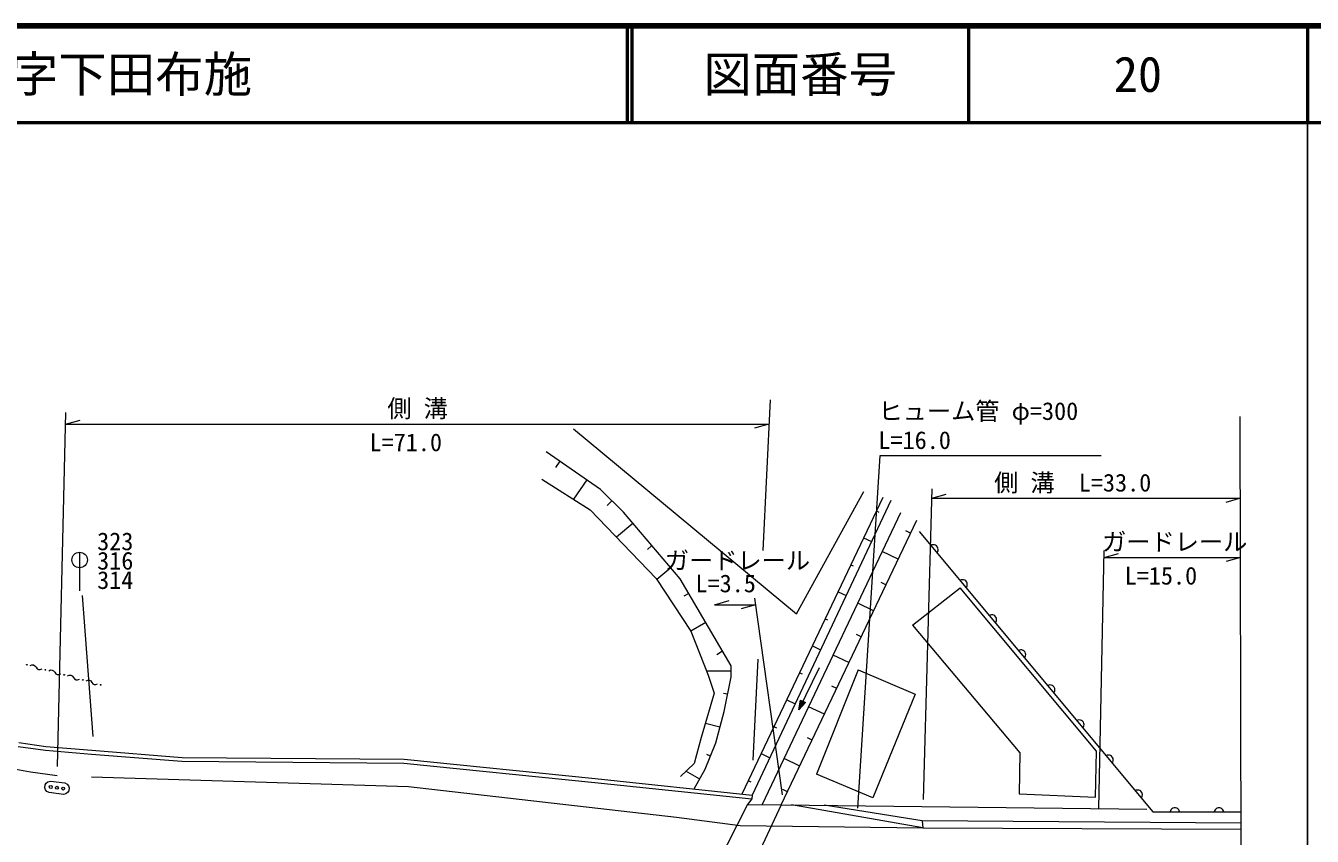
# Model space of a CAD drawing. Units: millimetres, scale not verified. Extents: x 40000 to 680000, y 20000 to 380000.
# Drawn here: x 446660 to 579500, y 296336 to 380000 of the extents above; entities that cross this region are included whole.
import ezdxf
from ezdxf.enums import TextEntityAlignment as Align

# ---------------------------------------------------------------- set-up
doc = ezdxf.new("R2010")
doc.units = ezdxf.units.MM
doc.header["$LTSCALE"] = 1000
for name, color, linetype, lineweight in [('M-BGD', 7, 'Continuous', 13), ('M-BMK-OTRS', 5, 'Continuous', 13), ('M-STR-HTXT', 7, 'Continuous', 13), ('M-STR-STR1', 1, 'Continuous', 13), ('M-STR-STRC', 7, 'Continuous', 13), ('M-TTL', 2, 'Continuous', 140), ('M-TTL-BAND', 7, 'Continuous', 25), ('M-TTL-LINE', 7, 'Continuous', 50)]:
    doc.layers.add(name, color=color, linetype=linetype, lineweight=lineweight)
doc.layers.add('M-TTL-TXT', color=7, linetype='Continuous')
doc.styles.add('ＭＳ ゴシック', font='')
doc.styles.get('ＭＳ ゴシック').set_extended_font_data('MS Gothic')

msp = doc.modelspace()

# ---------------------------------------------------------------- linework, layer by layer
at = {"layer": 'M-BGD'}
for p, q in [((503207, 338383), (526238, 319301)), ((506003, 332145), (500411, 336017)), ((501809, 335049), (501370, 334414)), ((499933, 333192), (504952, 330037)), ((504605, 333113), (503227, 331122)), ((508369, 329779), (506003, 332145)), ((507186, 330962), (506708, 330484)), ((535163, 331308), (520609, 300693)), ((535992, 330996), (521661, 300582)), ((526238, 319301), (533192, 331920)), ((504952, 330037), (511764, 322939)), ((514249, 322896), (508369, 329779)), ((536985, 329713), (522715, 299605)), ((534501, 329917), (534742, 329802)), ((509349, 328632), (507674, 327201)), ((524672, 299581), (538657, 328953)), ((533178, 327133), (533990, 326747)), ((538022, 327617), (537525, 327854)), ((538926, 327787), (563034, 298848)), ((511309, 326337), (510846, 325942)), ((536750, 324947), (535099, 325734)), ((540231, 326409), (540113, 326363)), ((540346, 326427), (540231, 326409)), ((540487, 326414), (540346, 326427)), ((540597, 326376), (540487, 326414)), ((540705, 326309), (540597, 326376)), ((540807, 326186), (540705, 326309)), ((540753, 325595), (540820, 325702)), ((540853, 326068), (540807, 326186)), ((540820, 325702), (540858, 325812)), ((540871, 325953), (540853, 326068)), ((540858, 325812), (540871, 325953)), ((531855, 324350), (532102, 324233)), ((511764, 322939), (515349, 317490)), ((513269, 324043), (511840, 322823)), ((519483, 313933), (514249, 322896)), ((543359, 322809), (543244, 322792)), ((543500, 322797), (543359, 322809)), ((530532, 321567), (531363, 321172)), ((535479, 322277), (534985, 322513)), ((538208, 318117), (543137, 321971)), ((543244, 322792), (543126, 322745)), ((557208, 305122), (543137, 321971)), ((543610, 322758), (543500, 322797)), ((543718, 322692), (543610, 322758)), ((543820, 322569), (543718, 322692)), ((543767, 321977), (543833, 322085)), ((543866, 322451), (543820, 322569)), ((543833, 322085), (543872, 322195)), ((543884, 322336), (543866, 322451)), ((543872, 322195), (543884, 322336)), ((515121, 321402), (514613, 321105)), ((534208, 319607), (532565, 320389)), ((546258, 319174), (546140, 319128)), ((546373, 319192), (546258, 319174)), ((546514, 319179), (546373, 319192)), ((546624, 319141), (546514, 319179)), ((546731, 319074), (546624, 319141)), ((546834, 318951), (546731, 319074)), ((546880, 318833), (546834, 318951)), ((546898, 318718), (546880, 318833)), ((516866, 318414), (515330, 317518)), ((515349, 317490), (517141, 312973)), ((529209, 318784), (529461, 318664)), ((538208, 318117), (549321, 304943)), ((546780, 318360), (546847, 318467)), ((546847, 318467), (546885, 318577)), ((546885, 318577), (546898, 318718)), ((532936, 316937), (532445, 317171)), ((518610, 315427), (518015, 315079)), ((527886, 316001), (528736, 315596)), ((531665, 314267), (530032, 315044)), ((549271, 315557), (549153, 315511)), ((549386, 315575), (549271, 315557)), ((549527, 315562), (549386, 315575)), ((549637, 315523), (549527, 315562)), ((549745, 315457), (549637, 315523)), ((549847, 315334), (549745, 315457)), ((549793, 314742), (549860, 314850)), ((549893, 315216), (549847, 315334)), ((549860, 314850), (549898, 314960)), ((549911, 315101), (549893, 315216)), ((549898, 314960), (549911, 315101)), ((447107, 313951), (447293, 314025)), ((447293, 314025), (447458, 314022)), ((447458, 314022), (447602, 313941)), ((447602, 313941), (447725, 313784)), ((447725, 313784), (447848, 313626)), ((447848, 313626), (447992, 313545)), ((447992, 313545), (448156, 313542)), ((448156, 313542), (448342, 313616)), ((519483, 312786), (519483, 313933)), ((526471, 309371), (528622, 313745)), ((532611, 313509), (528309, 302754)), ((532611, 313509), (538490, 310999)), ((449037, 313427), (449223, 313500)), ((449223, 313500), (449388, 313497)), ((449388, 313497), (449532, 313416)), ((449532, 313416), (449655, 313259)), ((449655, 313259), (449778, 313101)), ((449778, 313101), (449921, 313020)), ((449921, 313020), (450086, 313017)), ((450086, 313017), (450272, 313091)), ((450967, 312902), (451153, 312976)), ((451153, 312976), (451318, 312972)), ((451318, 312972), (451462, 312892)), ((451462, 312892), (451585, 312734)), ((451585, 312734), (451708, 312576)), ((451708, 312576), (451851, 312495)), ((451851, 312495), (452016, 312492)), ((452016, 312492), (452202, 312566)), ((452897, 312377), (453074, 312447)), ((453074, 312447), (453230, 312444)), ((453230, 312444), (453367, 312367)), ((453367, 312367), (453484, 312217)), ((453484, 312217), (453600, 312068)), ((519483, 313360), (516988, 313360)), ((517141, 312973), (517752, 311105)), ((518766, 309201), (519483, 312786)), ((526563, 313217), (526821, 313095)), ((453600, 312068), (453737, 311991)), ((453737, 311991), (453894, 311988)), ((453894, 311988), (454070, 312058)), ((517752, 311105), (516408, 306534)), ((519124, 310994), (518696, 311079)), ((530393, 311597), (529905, 311829)), ((538490, 310999), (534117, 300316)), ((552285, 311939), (552167, 311893)), ((552400, 311957), (552285, 311939)), ((552541, 311944), (552400, 311957)), ((552651, 311906), (552541, 311944)), ((552758, 311839), (552651, 311906)), ((552861, 311716), (552758, 311839)), ((552807, 311125), (552873, 311232)), ((552907, 311599), (552861, 311716)), ((552873, 311232), (552912, 311343)), ((552925, 311483), (552907, 311599)), ((552912, 311343), (552925, 311483)), ((525240, 310434), (526109, 310021)), ((526471, 309371), (526661, 310392)), ((527164, 310145), (526471, 309371)), ((526595, 309622), (526715, 310321)), ((527074, 310144), (526595, 309622)), ((526661, 310392), (527164, 310145)), ((526665, 309766), (526770, 310250)), ((526985, 310144), (526665, 309766)), ((526715, 310321), (527074, 310144)), ((526770, 310250), (526985, 310144)), ((526771, 309981), (526824, 310178)), ((526895, 310143), (526771, 309981)), ((526824, 310178), (526895, 310143)), ((529122, 308927), (527499, 309700)), ((517905, 305975), (518766, 309201)), ((555298, 308322), (555180, 308276)), ((555413, 308340), (555298, 308322)), ((555554, 308327), (555413, 308340)), ((555664, 308289), (555554, 308327)), ((555772, 308222), (555664, 308289)), ((555874, 308099), (555772, 308222)), ((518336, 307588), (516865, 307980)), ((523916, 307651), (524180, 307526)), ((555820, 307508), (555887, 307615)), ((555920, 307981), (555874, 308099)), ((555887, 307615), (555925, 307725)), ((555938, 307866), (555920, 307981)), ((555925, 307725), (555938, 307866)), ((445886, 305614), (448697, 305213)), ((445962, 306007), (448742, 305610)), ((448742, 305610), (453490, 305210)), ((516408, 306534), (515691, 303846)), ((516830, 303250), (517905, 305975)), ((527851, 306257), (527365, 306488)), ((448697, 305213), (453457, 304811)), ((453457, 304811), (462786, 304077)), ((453490, 305210), (462803, 304477)), ((462803, 304477), (485723, 304280)), ((485723, 304280), (505463, 302295)), ((517368, 304612), (516974, 304768)), ((522593, 304868), (523482, 304445)), ((526579, 303587), (524966, 304355)), ((549321, 304943), (549232, 300730)), ((557119, 300372), (557208, 305122)), ((558311, 304705), (558194, 304658)), ((558427, 304722), (558311, 304705)), ((558568, 304710), (558427, 304722)), ((558678, 304671), (558568, 304710)), ((558785, 304605), (558678, 304671)), ((558888, 304482), (558785, 304605)), ((558934, 304364), (558888, 304482)), ((558952, 304249), (558934, 304364)), ((558939, 304108), (558952, 304249)), ((462786, 304077), (485702, 303880)), ((485702, 303880), (505422, 301897)), ((515691, 303846), (514257, 302501)), ((516247, 302233), (514834, 303042)), ((515665, 301216), (516830, 303250)), ((558834, 303890), (558900, 303998)), ((558900, 303998), (558939, 304108)), ((448624, 301347), (448661, 301645)), ((448661, 301645), (448785, 301831)), ((448785, 301831), (448952, 301961)), ((448952, 301961), (449213, 302029)), ((449213, 302029), (450701, 301843)), ((450701, 301843), (450937, 301713)), ((450937, 301713), (451067, 301545)), ((505422, 301897), (521619, 300184)), ((505463, 302295), (521661, 300582)), ((521270, 302085), (521540, 301956)), ((534117, 300316), (528309, 302754)), ((448698, 301136), (448624, 301347)), ((448828, 300969), (448698, 301136)), ((449064, 300838), (448828, 300969)), ((450552, 300652), (449064, 300838)), ((450813, 300721), (450552, 300652)), ((450980, 300851), (450813, 300721)), ((451104, 301037), (450980, 300851)), ((451067, 301545), (451142, 301335)), ((451142, 301335), (451104, 301037)), ((521661, 300582), (521619, 300184)), ((525308, 300917), (524825, 301146)), ((549232, 300730), (557119, 300372)), ((561325, 301087), (561207, 301041)), ((561440, 301105), (561325, 301087)), ((561581, 301092), (561440, 301105)), ((561691, 301054), (561581, 301092)), ((561799, 300987), (561691, 301054)), ((561901, 300864), (561799, 300987)), ((561847, 300273), (561914, 300380)), ((561947, 300746), (561901, 300864)), ((561914, 300380), (561952, 300490)), ((561965, 300631), (561947, 300746)), ((561952, 300490), (561965, 300631)), ((521619, 300184), (521183, 299623)), ((524672, 299581), (562428, 299133)), ((539284, 297209), (525731, 299569)), ((539228, 297912), (529102, 299529)), ((564851, 298968), (564811, 298848)), ((564911, 299068), (564851, 298968)), ((565011, 299168), (564911, 299068)), ((565111, 299228), (565011, 299168)), ((565231, 299268), (565111, 299228)), ((565391, 299268), (565231, 299268)), ((565511, 299228), (565391, 299268)), ((565611, 299168), (565511, 299228)), ((565711, 299068), (565611, 299168)), ((565771, 298968), (565711, 299068)), ((565811, 298848), (565771, 298968)), ((569404, 298968), (569364, 298848)), ((569464, 299068), (569404, 298968)), ((569564, 299168), (569464, 299068)), ((569664, 299228), (569564, 299168)), ((569784, 299268), (569664, 299228)), ((569944, 299268), (569784, 299268)), ((570064, 299228), (569944, 299268)), ((570164, 299168), (570064, 299228)), ((570264, 299068), (570164, 299168)), ((570324, 298968), (570264, 299068)), ((570364, 298848), (570324, 298968)), ((572143, 297683), (539228, 297912)), ((539228, 297912), (539284, 297209)), ((563034, 298848), (572141, 298848)), ((539284, 297209), (572144, 297052))]:
    msp.add_line(p, q, dxfattribs=at)
for centre, radius in [((446777, 314041), 38), ((448690, 313521), 40), ((450620, 312996), 40), ((452550, 312471), 40), ((454400, 311968), 38), ((449238, 301421), 150), ((449883, 301341), 150), ((450528, 301260), 150)]:
    msp.add_circle(centre, radius, dxfattribs=at)
at = {"layer": 'M-BMK-OTRS'}
msp.add_line((572148, 294528), (572069, 339653), dxfattribs=at)
at = {"layer": 'M-STR-HTXT'}
for p, q in [((449953, 303535), (450794, 340085)), ((523513, 341384), (522776, 325846)), ((450766, 338882), (452266, 339302)), ((450766, 338882), (523394, 338882)), ((523394, 338882), (521894, 338462)), ((534861, 335610), (532531, 299223)), ((557715, 335610), (534861, 335610)), ((539342, 300119), (540238, 332204)), ((540211, 331219), (541711, 331639)), ((540211, 331219), (572084, 331219)), ((572084, 331219), (570584, 330799)), ((557476, 299191), (558015, 325825)), ((558001, 325117), (559501, 325537)), ((558001, 325117), (572094, 325117)), ((572094, 325117), (570594, 324697)), ((517776, 320237), (519276, 320657)), ((517776, 320237), (522021, 320237)), ((522021, 320237), (520521, 319817)), ((521925, 320927), (524754, 300595)), ((522243, 314604), (521749, 304178))]:
    msp.add_line(p, q, dxfattribs=at)
at = {"layer": 'M-STR-STR1'}
for p, q in [((521183, 299623), (516724, 290884)), ((524672, 299581), (520595, 290884)), ((521183, 299623), (524672, 299581))]:
    msp.add_line(p, q, dxfattribs=at)
at = {"layer": 'M-STR-STRC'}
for p, q in [((452222, 325658), (452222, 321658)), ((452474, 321180), (453594, 306616)), ((443296, 303690), (447168, 302973)), ((447168, 302973), (449892, 302614)), ((447168, 302973), (449892, 302614)), ((453465, 302464), (486177, 301478)), ((486177, 301478), (513850, 298292)), ((513850, 298292), (520426, 297443)), ((520426, 297443), (539284, 297209))]:
    msp.add_line(p, q, dxfattribs=at)
msp.add_circle((452222, 324858), 800, dxfattribs=at)
at = {"layer": 'M-TTL'}
msp.add_line((680000, 380000), (40000, 380000), dxfattribs=at)
at = {"layer": 'M-TTL-BAND'}
msp.add_line((579000, 20000), (579000, 370000), dxfattribs=at)
at = {"layer": 'M-TTL-LINE'}
for p, q in [((508747, 380000), (508747, 370000)), ((509247, 380000), (509247, 370000)), ((543997, 380000), (543997, 370000)), ((579000, 380000), (579000, 370000)), ((40000, 370000), (680000, 370000))]:
    msp.add_line(p, q, dxfattribs=at)

# ---------------------------------------------------------------- texts
at = {"layer": 'M-STR-HTXT', "style": 'ＭＳ ゴシック'}
for s, p in [('側 溝', (483997, 339032)), ('ヒューム管 φ=300', (534705, 338759)), ('L=71.0', (482164, 335531)), ('L=16.0', (534705, 335759)), ('側 溝\u3000L=33.0', (546647, 331368)), ('ガードレール', (557798, 325266)), ('ガードレール', (512648, 323340)), ('L=15.0', (560131, 321766)), ('L=3.5', (515815, 320970))]:
    msp.add_text(s, height=1833, dxfattribs=at).set_placement(p, align=Align.BOTTOM_LEFT)
at = {"layer": 'M-STR-STRC', "style": 'ＭＳ ゴシック'}
for s, p in [('323', (454034, 325312)), ('316', (454034, 323312)), ('314', (454034, 321312))]:
    msp.add_text(s, height=1833, dxfattribs=at).set_placement(p, align=Align.BOTTOM_LEFT)
at = {"layer": 'M-TTL-TXT', "style": 'ＭＳ ゴシック'}
msp.add_text('熊毛郡田布施町大字下田布施', height=3666, dxfattribs=at).set_placement((405024, 375000), align=Align.MIDDLE_LEFT)
for s, p in [('図面番号', (526622, 375000)), ('20', (561497, 375000))]:
    msp.add_text(s, height=3666, dxfattribs=at).set_placement(p, align=Align.MIDDLE_CENTER)

doc.saveas('drawing.dxf')
